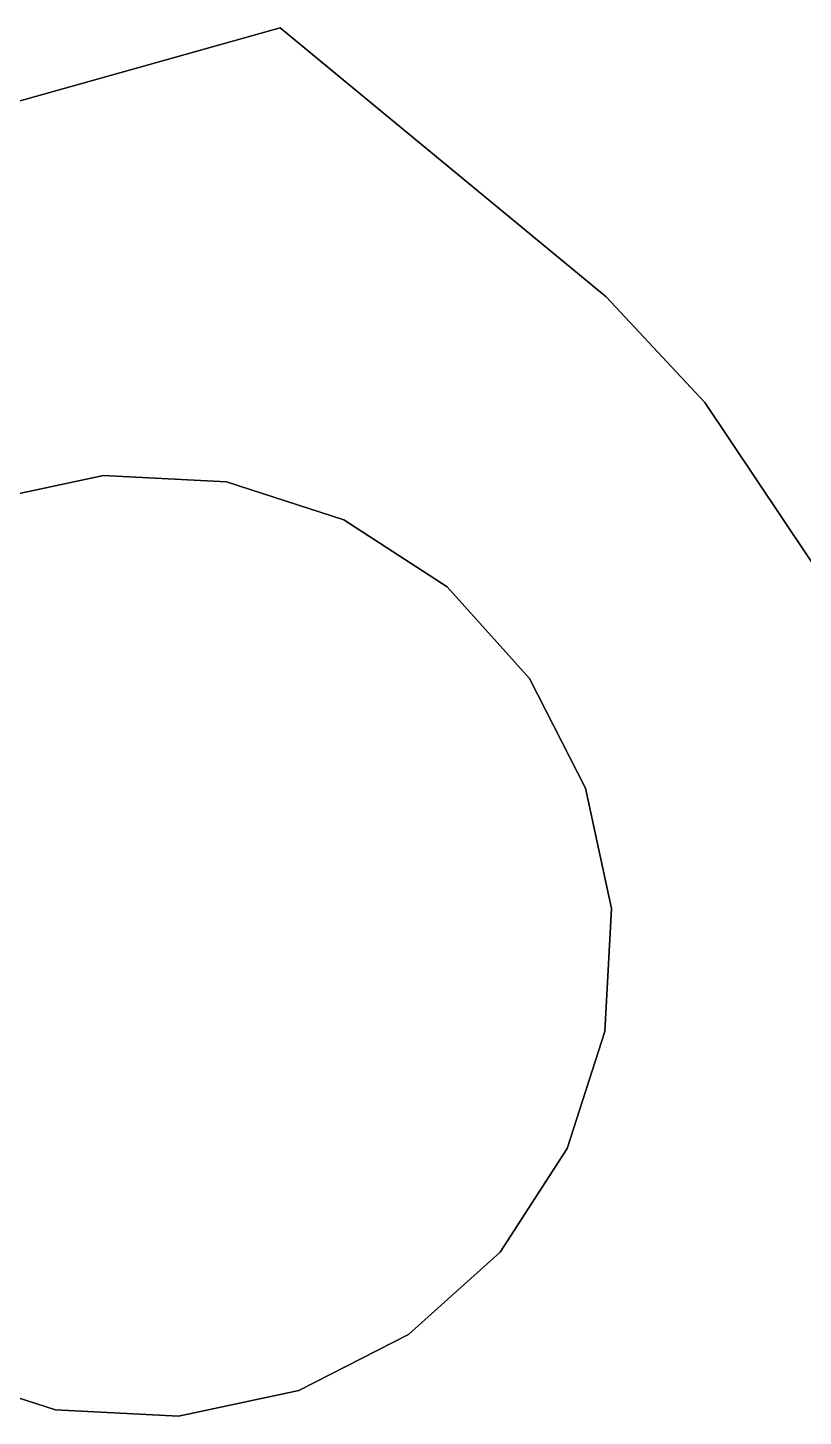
# Model space of a CAD drawing. Header units: millimetres. Extents: x -658 to 1307, y -81 to 472.
# Drawn here: x 1116.585 to 1118.229, y 48.333 to 51.276 of the extents above; entities that cross this region are included whole.
import ezdxf

# ---------------------------------------------------------------- set-up
doc = ezdxf.new("R2010")
doc.units = ezdxf.units.MM
doc.layers.get('0').update_dxf_attribs({"true_color": 0xffffff})

# ---------------------------------------------------------------- blocks, each defined once
blk = doc.blocks.new('Group67_1')
for p, q in [((1117.1203, 51.2757, 0.0004), (1116.1067, 50.9916, 0.0004)), ((1116.1067, 50.9916, 3), (1117.1203, 51.2757, 3)), ((1117.1203, 51.2757, 7.6996), (1116.1067, 50.9916, 7.6996)), ((1116.1067, 50.9916, 4.7), (1117.1203, 51.2757, 4.7)), ((1117.1203, 51.2757, 9.3996), (1116.1067, 50.9916, 9.3996)), ((1116.1067, 50.9916, 12.3992), (1117.1203, 51.2757, 12.3992)), ((1117.1203, 51.2757, 14.0992), (1116.1067, 50.9916, 14.0992)), ((1116.1067, 50.9916, 17.0988), (1117.1203, 51.2757, 17.0988)), ((1117.1203, 51.2757, 18.7988), (1116.1067, 50.9916, 18.7988)), ((1116.1067, 50.9916, 21.7984), (1117.1203, 51.2757, 21.7984)), ((1116.1067, 50.9916, 23.4984), (1117.1203, 51.2757, 23.4984)), ((1117.1203, 51.2757, 26.498), (1116.1067, 50.9916, 26.498)), ((1117.1203, 51.2757, 31.1975), (1116.1067, 50.9916, 31.1975)), ((1116.1067, 50.9916, 28.198), (1117.1203, 51.2757, 28.198)), ((1117.1203, 51.2757, 32.8975), (1116.1067, 50.9916, 32.8975)), ((1116.1067, 50.9916, 35.8971), (1117.1203, 51.2757, 35.8971)), ((1117.1203, 51.2757, 37.5971), (1116.1067, 50.9916, 37.5971)), ((1116.1067, 50.9916, 40.5967), (1117.1203, 51.2757, 40.5967)), ((1116.1067, 50.9916, 42.2967), (1117.1203, 51.2757, 42.2967)), ((1116.1067, 50.9916, 45.2963), (1117.1203, 51.2757, 45.2963)), ((1117.1203, 51.2757, 3), (1117.1203, 51.2757, 0.0004)), ((1117.8115, 50.7057, 0.0004), (1117.1203, 51.2757, 0.0004)), ((1117.1203, 51.2757, 3), (1117.8115, 50.7057, 3)), ((1117.8115, 50.7057, 7.6996), (1117.1203, 51.2757, 7.6996)), ((1117.1203, 51.2757, 4.7), (1117.8115, 50.7057, 4.7)), ((1117.1203, 51.2757, 4.7), (1117.1203, 51.2757, 7.6996)), ((1117.1203, 51.2757, 12.3992), (1117.1203, 51.2757, 9.3996)), ((1117.8115, 50.7057, 9.3996), (1117.1203, 51.2757, 9.3996)), ((1117.1203, 51.2757, 12.3992), (1117.8115, 50.7057, 12.3992)), ((1117.1203, 51.2757, 17.0988), (1117.1203, 51.2757, 14.0992)), ((1117.8115, 50.7057, 14.0992), (1117.1203, 51.2757, 14.0992)), ((1117.1203, 51.2757, 17.0988), (1117.8115, 50.7057, 17.0988)), ((1117.8115, 50.7057, 18.7988), (1117.1203, 51.2757, 18.7988)), ((1117.1203, 51.2757, 18.7988), (1117.1203, 51.2757, 21.7984)), ((1117.1203, 51.2757, 21.7984), (1117.8115, 50.7057, 21.7984)), ((1117.1203, 51.2757, 23.4984), (1117.8115, 50.7057, 23.4984)), ((1117.8115, 50.7057, 26.498), (1117.1203, 51.2757, 26.498)), ((1117.1203, 51.2757, 26.498), (1117.1203, 51.2757, 23.4984)), ((1117.8115, 50.7057, 31.1975), (1117.1203, 51.2757, 31.1975)), ((1117.1203, 51.2757, 28.198), (1117.8115, 50.7057, 28.198)), ((1117.1203, 51.2757, 28.198), (1117.1203, 51.2757, 31.1975)), ((1117.1203, 51.2757, 35.8971), (1117.1203, 51.2757, 32.8975)), ((1117.8115, 50.7057, 32.8975), (1117.1203, 51.2757, 32.8975)), ((1117.1203, 51.2757, 35.8971), (1117.8115, 50.7057, 35.8971)), ((1117.1203, 51.2757, 40.5967), (1117.1203, 51.2757, 37.5971)), ((1117.8115, 50.7057, 37.5971), (1117.1203, 51.2757, 37.5971)), ((1117.1203, 51.2757, 40.5967), (1117.8115, 50.7057, 40.5967)), ((1117.1203, 51.2757, 42.2967), (1117.8115, 50.7057, 42.2967)), ((1117.1203, 51.2757, 45.2963), (1117.1203, 51.2757, 42.2967)), ((1117.1203, 51.2757, 45.2963), (1117.8115, 50.7057, 45.2963)), ((1118.0202, 50.4818, 0.0004), (1117.8115, 50.7057, 0.0004)), ((1117.8115, 50.7057, 0.0004), (1117.8115, 50.7057, 3)), ((1117.8115, 50.7057, 3), (1118.0202, 50.4818, 3)), ((1118.0202, 50.4818, 7.6996), (1117.8115, 50.7057, 7.6996)), ((1117.8115, 50.7057, 4.7), (1118.0202, 50.4818, 4.7)), ((1117.8115, 50.7057, 7.6996), (1117.8115, 50.7057, 4.7)), ((1118.0202, 50.4818, 9.3996), (1117.8115, 50.7057, 9.3996)), ((1117.8115, 50.7057, 9.3996), (1117.8115, 50.7057, 12.3992)), ((1117.8115, 50.7057, 12.3992), (1118.0202, 50.4818, 12.3992)), ((1118.0202, 50.4818, 14.0992), (1117.8115, 50.7057, 14.0992)), ((1117.8115, 50.7057, 14.0992), (1117.8115, 50.7057, 17.0988)), ((1117.8115, 50.7057, 17.0988), (1118.0202, 50.4818, 17.0988)), ((1117.8115, 50.7057, 21.7984), (1117.8115, 50.7057, 18.7988)), ((1118.0202, 50.4818, 18.7988), (1117.8115, 50.7057, 18.7988)), ((1117.8115, 50.7057, 21.7984), (1118.0202, 50.4818, 21.7984)), ((1117.8115, 50.7057, 23.4984), (1118.0202, 50.4818, 23.4984)), ((1118.0202, 50.4818, 26.498), (1117.8115, 50.7057, 26.498)), ((1117.8115, 50.7057, 23.4984), (1117.8115, 50.7057, 26.498)), ((1118.0202, 50.4818, 31.1975), (1117.8115, 50.7057, 31.1975)), ((1117.8115, 50.7057, 28.198), (1118.0202, 50.4818, 28.198)), ((1117.8115, 50.7057, 31.1975), (1117.8115, 50.7057, 28.198)), ((1118.0202, 50.4818, 32.8975), (1117.8115, 50.7057, 32.8975)), ((1117.8115, 50.7057, 32.8975), (1117.8115, 50.7057, 35.8971)), ((1117.8115, 50.7057, 35.8971), (1118.0202, 50.4818, 35.8971)), ((1118.0202, 50.4818, 37.5971), (1117.8115, 50.7057, 37.5971)), ((1117.8115, 50.7057, 37.5971), (1117.8115, 50.7057, 40.5967)), ((1117.8115, 50.7057, 40.5967), (1118.0202, 50.4818, 40.5967)), ((1117.8115, 50.7057, 42.2967), (1118.0202, 50.4818, 42.2967)), ((1117.8115, 50.7057, 42.2967), (1117.8115, 50.7057, 45.2963)), ((1117.8115, 50.7057, 45.2963), (1118.0202, 50.4818, 45.2963)), ((1118.0202, 50.4818, 3), (1118.0202, 50.4818, 0.0004)), ((1118.4935, 49.7742, 0.0004), (1118.0202, 50.4818, 0.0004)), ((1118.0202, 50.4818, 3), (1118.4935, 49.7742, 3)), ((1118.4935, 49.7742, 7.6996), (1118.0202, 50.4818, 7.6996)), ((1118.0202, 50.4818, 4.7), (1118.4935, 49.7742, 4.7)), ((1118.0202, 50.4818, 4.7), (1118.0202, 50.4818, 7.6996)), ((1118.4935, 49.7742, 9.3996), (1118.0202, 50.4818, 9.3996)), ((1118.0202, 50.4818, 9.3996), (1118.0202, 50.4818, 12.3992)), ((1118.0202, 50.4818, 12.3992), (1118.4935, 49.7742, 12.3992)), ((1118.4935, 49.7742, 14.0992), (1118.0202, 50.4818, 14.0992)), ((1118.0202, 50.4818, 14.0992), (1118.0202, 50.4818, 17.0988)), ((1118.0202, 50.4818, 17.0988), (1118.4935, 49.7742, 17.0988)), ((1118.0202, 50.4818, 21.7984), (1118.0202, 50.4818, 18.7988)), ((1118.4935, 49.7742, 18.7988), (1118.0202, 50.4818, 18.7988)), ((1118.0202, 50.4818, 21.7984), (1118.4935, 49.7742, 21.7984)), ((1118.0202, 50.4818, 23.4984), (1118.4935, 49.7742, 23.4984)), ((1118.4935, 49.7742, 26.498), (1118.0202, 50.4818, 26.498)), ((1118.0202, 50.4818, 26.498), (1118.0202, 50.4818, 23.4984)), ((1118.4935, 49.7742, 31.1975), (1118.0202, 50.4818, 31.1975)), ((1118.0202, 50.4818, 28.198), (1118.4935, 49.7742, 28.198)), ((1118.0202, 50.4818, 31.1975), (1118.0202, 50.4818, 28.198)), ((1118.0202, 50.4818, 35.8971), (1118.0202, 50.4818, 32.8975)), ((1118.4935, 49.7742, 32.8975), (1118.0202, 50.4818, 32.8975)), ((1118.0202, 50.4818, 35.8971), (1118.4935, 49.7742, 35.8971)), ((1118.0202, 50.4818, 40.5967), (1118.0202, 50.4818, 37.5971)), ((1118.4935, 49.7742, 37.5971), (1118.0202, 50.4818, 37.5971)), ((1118.0202, 50.4818, 40.5967), (1118.4935, 49.7742, 40.5967)), ((1118.0202, 50.4818, 42.2967), (1118.4935, 49.7742, 42.2967)), ((1118.0202, 50.4818, 45.2963), (1118.0202, 50.4818, 42.2967)), ((1118.0202, 50.4818, 45.2963), (1118.4935, 49.7742, 45.2963)), ((1116.4907, 50.272, 3), (1116.746, 50.3266, 3)), ((1116.4907, 50.272, 4.7), (1116.746, 50.3266, 4.7)), ((1116.4907, 50.272, 7.6996), (1116.746, 50.3266, 7.6996)), ((1116.4907, 50.272, 9.3996), (1116.746, 50.3266, 9.3996)), ((1116.4907, 50.272, 12.3992), (1116.746, 50.3266, 12.3992)), ((1116.4907, 50.272, 14.0992), (1116.746, 50.3266, 14.0992)), ((1116.4907, 50.272, 17.0988), (1116.746, 50.3266, 17.0988)), ((1116.4907, 50.272, 18.7988), (1116.746, 50.3266, 18.7988)), ((1116.4907, 50.272, 21.7984), (1116.746, 50.3266, 21.7984)), ((1116.4907, 50.272, 23.4984), (1116.746, 50.3266, 23.4984)), ((1116.746, 50.3266, 26.498), (1116.4907, 50.272, 26.498)), ((1116.4907, 50.272, 28.198), (1116.746, 50.3266, 28.198)), ((1116.4907, 50.272, 31.1975), (1116.746, 50.3266, 31.1975)), ((1116.4907, 50.272, 32.8975), (1116.746, 50.3266, 32.8975)), ((1116.4907, 50.272, 35.8971), (1116.746, 50.3266, 35.8971)), ((1116.4907, 50.272, 37.5971), (1116.746, 50.3266, 37.5971)), ((1116.4907, 50.272, 40.5967), (1116.746, 50.3266, 40.5967)), ((1116.4907, 50.272, 42.2967), (1116.746, 50.3266, 42.2967)), ((1116.746, 50.3266, 46.9963), (1116.4907, 50.272, 46.9963)), ((1116.746, 50.3266, 45.2963), (1116.4907, 50.272, 45.2963)), ((1116.746, 50.3266, 3), (1117.0067, 50.3131, 3)), ((1116.746, 50.3266, 4.7), (1116.746, 50.3266, 3)), ((1116.746, 50.3266, 4.7), (1117.0067, 50.3131, 4.7)), ((1116.746, 50.3266, 7.6996), (1117.0067, 50.3131, 7.6996)), ((1116.746, 50.3266, 7.6996), (1116.746, 50.3266, 9.3996)), ((1116.746, 50.3266, 9.3996), (1117.0067, 50.3131, 9.3996)), ((1116.746, 50.3266, 12.3992), (1117.0067, 50.3131, 12.3992)), ((1116.746, 50.3266, 12.3992), (1116.746, 50.3266, 14.0992)), ((1116.746, 50.3266, 14.0992), (1117.0067, 50.3131, 14.0992)), ((1116.746, 50.3266, 17.0988), (1117.0067, 50.3131, 17.0988)), ((1116.746, 50.3266, 18.7988), (1116.746, 50.3266, 17.0988)), ((1116.746, 50.3266, 18.7988), (1117.0067, 50.3131, 18.7988)), ((1116.746, 50.3266, 21.7984), (1117.0067, 50.3131, 21.7984)), ((1116.746, 50.3266, 21.7984), (1116.746, 50.3266, 23.4984)), ((1116.746, 50.3266, 23.4984), (1117.0067, 50.3131, 23.4984)), ((1116.746, 50.3266, 28.198), (1116.746, 50.3266, 26.498)), ((1117.0067, 50.3131, 26.498), (1116.746, 50.3266, 26.498)), ((1116.746, 50.3266, 28.198), (1117.0067, 50.3131, 28.198)), ((1116.746, 50.3266, 31.1975), (1117.0067, 50.3131, 31.1975)), ((1116.746, 50.3266, 31.1975), (1116.746, 50.3266, 32.8975)), ((1116.746, 50.3266, 32.8975), (1117.0067, 50.3131, 32.8975)), ((1116.746, 50.3266, 35.8971), (1117.0067, 50.3131, 35.8971)), ((1116.746, 50.3266, 35.8971), (1116.746, 50.3266, 37.5971)), ((1116.746, 50.3266, 37.5971), (1117.0067, 50.3131, 37.5971)), ((1116.746, 50.3266, 40.5967), (1117.0067, 50.3131, 40.5967)), ((1116.746, 50.3266, 40.5967), (1116.746, 50.3266, 42.2967)), ((1116.746, 50.3266, 42.2967), (1117.0067, 50.3131, 42.2967)), ((1117.0067, 50.3131, 45.2963), (1116.746, 50.3266, 45.2963)), ((1116.746, 50.3266, 45.2963), (1116.746, 50.3266, 46.9963)), ((1116.746, 50.3266, 46.9963), (1117.0067, 50.3131, 46.9963)), ((1117.0067, 50.3131, 3), (1117.255, 50.2327, 3)), ((1117.0067, 50.3131, 4.7), (1117.0067, 50.3131, 3)), ((1117.0067, 50.3131, 4.7), (1117.255, 50.2327, 4.7)), ((1117.0067, 50.3131, 7.6996), (1117.255, 50.2327, 7.6996)), ((1117.0067, 50.3131, 9.3996), (1117.0067, 50.3131, 7.6996)), ((1117.0067, 50.3131, 9.3996), (1117.255, 50.2327, 9.3996)), ((1117.0067, 50.3131, 12.3992), (1117.255, 50.2327, 12.3992)), ((1117.0067, 50.3131, 14.0992), (1117.0067, 50.3131, 12.3992)), ((1117.0067, 50.3131, 14.0992), (1117.255, 50.2327, 14.0992)), ((1117.0067, 50.3131, 17.0988), (1117.255, 50.2327, 17.0988)), ((1117.0067, 50.3131, 18.7988), (1117.0067, 50.3131, 17.0988)), ((1117.0067, 50.3131, 18.7988), (1117.255, 50.2327, 18.7988)), ((1117.0067, 50.3131, 21.7984), (1117.255, 50.2327, 21.7984)), ((1117.0067, 50.3131, 21.7984), (1117.0067, 50.3131, 23.4984)), ((1117.0067, 50.3131, 23.4984), (1117.255, 50.2327, 23.4984)), ((1117.0067, 50.3131, 28.198), (1117.0067, 50.3131, 26.498)), ((1117.255, 50.2327, 26.498), (1117.0067, 50.3131, 26.498)), ((1117.0067, 50.3131, 28.198), (1117.255, 50.2327, 28.198)), ((1117.0067, 50.3131, 31.1975), (1117.255, 50.2327, 31.1975)), ((1117.0067, 50.3131, 32.8975), (1117.0067, 50.3131, 31.1975)), ((1117.0067, 50.3131, 32.8975), (1117.255, 50.2327, 32.8975)), ((1117.0067, 50.3131, 35.8971), (1117.255, 50.2327, 35.8971)), ((1117.0067, 50.3131, 37.5971), (1117.0067, 50.3131, 35.8971)), ((1117.0067, 50.3131, 37.5971), (1117.255, 50.2327, 37.5971)), ((1117.255, 50.2327, 40.5967), (1117.0067, 50.3131, 40.5967)), ((1117.0067, 50.3131, 40.5967), (1117.0067, 50.3131, 42.2967)), ((1117.0067, 50.3131, 42.2967), (1117.255, 50.2327, 42.2967)), ((1117.0067, 50.3131, 46.9963), (1117.0067, 50.3131, 45.2963)), ((1117.255, 50.2327, 46.9963), (1117.0067, 50.3131, 46.9963)), ((1117.255, 50.2327, 45.2963), (1117.0067, 50.3131, 45.2963)), ((1117.255, 50.2327, 3), (1117.4741, 50.0907, 3)), ((1117.255, 50.2327, 3), (1117.255, 50.2327, 4.7)), ((1117.255, 50.2327, 4.7), (1117.4741, 50.0907, 4.7)), ((1117.255, 50.2327, 7.6996), (1117.4741, 50.0907, 7.6996)), ((1117.255, 50.2327, 7.6996), (1117.255, 50.2327, 9.3996)), ((1117.255, 50.2327, 9.3996), (1117.4741, 50.0907, 9.3996)), ((1117.255, 50.2327, 12.3992), (1117.4741, 50.0907, 12.3992)), ((1117.255, 50.2327, 14.0992), (1117.255, 50.2327, 12.3992)), ((1117.255, 50.2327, 14.0992), (1117.4741, 50.0907, 14.0992)), ((1117.255, 50.2327, 17.0988), (1117.4741, 50.0907, 17.0988)), ((1117.255, 50.2327, 18.7988), (1117.255, 50.2327, 17.0988)), ((1117.255, 50.2327, 18.7988), (1117.4741, 50.0907, 18.7988)), ((1117.255, 50.2327, 21.7984), (1117.4741, 50.0907, 21.7984)), ((1117.255, 50.2327, 23.4984), (1117.255, 50.2327, 21.7984)), ((1117.255, 50.2327, 23.4984), (1117.4741, 50.0907, 23.4984)), ((1117.4741, 50.0907, 26.498), (1117.255, 50.2327, 26.498)), ((1117.255, 50.2327, 26.498), (1117.255, 50.2327, 28.198)), ((1117.255, 50.2327, 28.198), (1117.4741, 50.0907, 28.198)), ((1117.255, 50.2327, 31.1975), (1117.4741, 50.0907, 31.1975)), ((1117.255, 50.2327, 31.1975), (1117.255, 50.2327, 32.8975)), ((1117.255, 50.2327, 32.8975), (1117.4741, 50.0907, 32.8975)), ((1117.255, 50.2327, 35.8971), (1117.4741, 50.0907, 35.8971)), ((1117.255, 50.2327, 35.8971), (1117.255, 50.2327, 37.5971)), ((1117.255, 50.2327, 37.5971), (1117.4741, 50.0907, 37.5971)), ((1117.255, 50.2327, 42.2967), (1117.255, 50.2327, 40.5967)), ((1117.4741, 50.0907, 40.5967), (1117.255, 50.2327, 40.5967)), ((1117.255, 50.2327, 42.2967), (1117.4741, 50.0907, 42.2967)), ((1117.4741, 50.0907, 46.9963), (1117.255, 50.2327, 46.9963)), ((1117.4741, 50.0907, 45.2963), (1117.255, 50.2327, 45.2963)), ((1117.255, 50.2327, 45.2963), (1117.255, 50.2327, 46.9963)), ((1117.4741, 50.0907, 3), (1117.6489, 49.8968, 3)), ((1117.4741, 50.0907, 3), (1117.4741, 50.0907, 4.7)), ((1117.4741, 50.0907, 4.7), (1117.6489, 49.8968, 4.7)), ((1117.4741, 50.0907, 7.6996), (1117.6489, 49.8968, 7.6996)), ((1117.4741, 50.0907, 9.3996), (1117.4741, 50.0907, 7.6996)), ((1117.4741, 50.0907, 9.3996), (1117.6489, 49.8968, 9.3996)), ((1117.4741, 50.0907, 12.3992), (1117.6489, 49.8968, 12.3992)), ((1117.4741, 50.0907, 12.3992), (1117.4741, 50.0907, 14.0992)), ((1117.4741, 50.0907, 14.0992), (1117.6489, 49.8968, 14.0992)), ((1117.4741, 50.0907, 17.0988), (1117.6489, 49.8968, 17.0988)), ((1117.4741, 50.0907, 18.7988), (1117.4741, 50.0907, 17.0988)), ((1117.4741, 50.0907, 18.7988), (1117.6489, 49.8968, 18.7988)), ((1117.4741, 50.0907, 21.7984), (1117.6489, 49.8968, 21.7984)), ((1117.4741, 50.0907, 21.7984), (1117.4741, 50.0907, 23.4984)), ((1117.4741, 50.0907, 23.4984), (1117.6489, 49.8968, 23.4984)), ((1117.6489, 49.8968, 26.498), (1117.4741, 50.0907, 26.498)), ((1117.4741, 50.0907, 26.498), (1117.4741, 50.0907, 28.198)), ((1117.4741, 50.0907, 28.198), (1117.6489, 49.8968, 28.198)), ((1117.4741, 50.0907, 31.1975), (1117.6489, 49.8968, 31.1975)), ((1117.4741, 50.0907, 32.8975), (1117.4741, 50.0907, 31.1975)), ((1117.4741, 50.0907, 32.8975), (1117.6489, 49.8968, 32.8975)), ((1117.4741, 50.0907, 35.8971), (1117.6489, 49.8968, 35.8971)), ((1117.4741, 50.0907, 35.8971), (1117.4741, 50.0907, 37.5971)), ((1117.4741, 50.0907, 37.5971), (1117.6489, 49.8968, 37.5971)), ((1117.6489, 49.8968, 40.5967), (1117.4741, 50.0907, 40.5967)), ((1117.4741, 50.0907, 40.5967), (1117.4741, 50.0907, 42.2967)), ((1117.4741, 50.0907, 42.2967), (1117.6489, 49.8968, 42.2967)), ((1117.6489, 49.8968, 46.9963), (1117.4741, 50.0907, 46.9963)), ((1117.4741, 50.0907, 46.9963), (1117.4741, 50.0907, 45.2963)), ((1117.6489, 49.8968, 45.2963), (1117.4741, 50.0907, 45.2963)), ((1117.6489, 49.8968, 3), (1117.7677, 49.6643, 3)), ((1117.6489, 49.8968, 4.7), (1117.6489, 49.8968, 3)), ((1117.6489, 49.8968, 4.7), (1117.7677, 49.6643, 4.7)), ((1117.6489, 49.8968, 7.6996), (1117.7677, 49.6643, 7.6996)), ((1117.6489, 49.8968, 7.6996), (1117.6489, 49.8968, 9.3996)), ((1117.6489, 49.8968, 9.3996), (1117.7677, 49.6643, 9.3996)), ((1117.6489, 49.8968, 12.3992), (1117.7677, 49.6643, 12.3992)), ((1117.6489, 49.8968, 14.0992), (1117.6489, 49.8968, 12.3992)), ((1117.6489, 49.8968, 14.0992), (1117.7677, 49.6643, 14.0992)), ((1117.6489, 49.8968, 17.0988), (1117.7677, 49.6643, 17.0988)), ((1117.6489, 49.8968, 17.0988), (1117.6489, 49.8968, 18.7988)), ((1117.6489, 49.8968, 18.7988), (1117.7677, 49.6643, 18.7988)), ((1117.6489, 49.8968, 21.7984), (1117.7677, 49.6643, 21.7984)), ((1117.6489, 49.8968, 23.4984), (1117.6489, 49.8968, 21.7984)), ((1117.6489, 49.8968, 23.4984), (1117.7677, 49.6643, 23.4984)), ((1117.6489, 49.8968, 28.198), (1117.6489, 49.8968, 26.498)), ((1117.7677, 49.6643, 26.498), (1117.6489, 49.8968, 26.498)), ((1117.6489, 49.8968, 28.198), (1117.7677, 49.6643, 28.198)), ((1117.6489, 49.8968, 31.1975), (1117.7677, 49.6643, 31.1975)), ((1117.6489, 49.8968, 31.1975), (1117.6489, 49.8968, 32.8975)), ((1117.6489, 49.8968, 32.8975), (1117.7677, 49.6643, 32.8975)), ((1117.6489, 49.8968, 35.8971), (1117.7677, 49.6643, 35.8971)), ((1117.6489, 49.8968, 35.8971), (1117.6489, 49.8968, 37.5971)), ((1117.6489, 49.8968, 37.5971), (1117.7677, 49.6643, 37.5971)), ((1117.7677, 49.6643, 40.5967), (1117.6489, 49.8968, 40.5967)), ((1117.6489, 49.8968, 40.5967), (1117.6489, 49.8968, 42.2967)), ((1117.6489, 49.8968, 42.2967), (1117.7677, 49.6643, 42.2967)), ((1117.7677, 49.6643, 46.9963), (1117.6489, 49.8968, 46.9963)), ((1117.6489, 49.8968, 46.9963), (1117.6489, 49.8968, 45.2963)), ((1117.7677, 49.6643, 45.2963), (1117.6489, 49.8968, 45.2963)), ((1117.7677, 49.6643, 3), (1117.8222, 49.409, 3)), ((1117.7677, 49.6643, 3), (1117.7677, 49.6643, 4.7)), ((1117.7677, 49.6643, 4.7), (1117.8222, 49.409, 4.7)), ((1117.7677, 49.6643, 7.6996), (1117.8222, 49.409, 7.6996)), ((1117.7677, 49.6643, 9.3996), (1117.7677, 49.6643, 7.6996)), ((1117.7677, 49.6643, 9.3996), (1117.8222, 49.409, 9.3996)), ((1117.7677, 49.6643, 12.3992), (1117.8222, 49.409, 12.3992)), ((1117.7677, 49.6643, 12.3992), (1117.7677, 49.6643, 14.0992)), ((1117.7677, 49.6643, 14.0992), (1117.8222, 49.409, 14.0992)), ((1117.7677, 49.6643, 17.0988), (1117.8222, 49.409, 17.0988)), ((1117.7677, 49.6643, 18.7988), (1117.7677, 49.6643, 17.0988)), ((1117.7677, 49.6643, 18.7988), (1117.8222, 49.409, 18.7988)), ((1117.7677, 49.6643, 21.7984), (1117.8222, 49.409, 21.7984)), ((1117.7677, 49.6643, 21.7984), (1117.7677, 49.6643, 23.4984)), ((1117.7677, 49.6643, 23.4984), (1117.8222, 49.409, 23.4984)), ((1117.7677, 49.6643, 28.198), (1117.7677, 49.6643, 26.498)), ((1117.8222, 49.409, 26.498), (1117.7677, 49.6643, 26.498)), ((1117.7677, 49.6643, 28.198), (1117.8222, 49.409, 28.198)), ((1117.7677, 49.6643, 31.1975), (1117.8222, 49.409, 31.1975)), ((1117.7677, 49.6643, 32.8975), (1117.7677, 49.6643, 31.1975)), ((1117.7677, 49.6643, 32.8975), (1117.8222, 49.409, 32.8975)), ((1117.7677, 49.6643, 35.8971), (1117.8222, 49.409, 35.8971)), ((1117.7677, 49.6643, 37.5971), (1117.7677, 49.6643, 35.8971)), ((1117.7677, 49.6643, 37.5971), (1117.8222, 49.409, 37.5971)), ((1117.7677, 49.6643, 42.2967), (1117.7677, 49.6643, 40.5967)), ((1117.8222, 49.409, 40.5967), (1117.7677, 49.6643, 40.5967)), ((1117.7677, 49.6643, 42.2967), (1117.8222, 49.409, 42.2967)), ((1117.8222, 49.409, 46.9963), (1117.7677, 49.6643, 46.9963)), ((1117.8222, 49.409, 45.2963), (1117.7677, 49.6643, 45.2963)), ((1117.7677, 49.6643, 45.2963), (1117.7677, 49.6643, 46.9963)), ((1117.8222, 49.409, 3), (1117.8087, 49.1483, 3)), ((1117.8222, 49.409, 4.7), (1117.8087, 49.1483, 4.7)), ((1117.8222, 49.409, 7.6996), (1117.8087, 49.1483, 7.6996)), ((1117.8222, 49.409, 9.3996), (1117.8087, 49.1483, 9.3996)), ((1117.8222, 49.409, 12.3992), (1117.8087, 49.1483, 12.3992)), ((1117.8222, 49.409, 14.0992), (1117.8087, 49.1483, 14.0992)), ((1117.8222, 49.409, 17.0988), (1117.8087, 49.1483, 17.0988)), ((1117.8222, 49.409, 18.7988), (1117.8087, 49.1483, 18.7988)), ((1117.8222, 49.409, 21.7984), (1117.8087, 49.1483, 21.7984)), ((1117.8222, 49.409, 23.4984), (1117.8087, 49.1483, 23.4984)), ((1117.8087, 49.1483, 26.498), (1117.8222, 49.409, 26.498)), ((1117.8222, 49.409, 28.198), (1117.8087, 49.1483, 28.198)), ((1117.8222, 49.409, 31.1975), (1117.8087, 49.1483, 31.1975)), ((1117.8222, 49.409, 32.8975), (1117.8087, 49.1483, 32.8975)), ((1117.8222, 49.409, 35.8971), (1117.8087, 49.1483, 35.8971)), ((1117.8222, 49.409, 37.5971), (1117.8087, 49.1483, 37.5971)), ((1117.8087, 49.1483, 40.5967), (1117.8222, 49.409, 40.5967)), ((1117.8222, 49.409, 42.2967), (1117.8087, 49.1483, 42.2967)), ((1117.8087, 49.1483, 46.9963), (1117.8222, 49.409, 46.9963)), ((1117.8087, 49.1483, 45.2963), (1117.8222, 49.409, 45.2963)), ((1117.8222, 49.409, 3), (1117.8222, 49.409, 4.7)), ((1117.8222, 49.409, 9.3996), (1117.8222, 49.409, 7.6996)), ((1117.8222, 49.409, 12.3992), (1117.8222, 49.409, 14.0992)), ((1117.8222, 49.409, 17.0988), (1117.8222, 49.409, 18.7988)), ((1117.8222, 49.409, 23.4984), (1117.8222, 49.409, 21.7984)), ((1117.8222, 49.409, 26.498), (1117.8222, 49.409, 28.198)), ((1117.8222, 49.409, 31.1975), (1117.8222, 49.409, 32.8975)), ((1117.8222, 49.409, 35.8971), (1117.8222, 49.409, 37.5971)), ((1117.8222, 49.409, 40.5967), (1117.8222, 49.409, 42.2967)), ((1117.8222, 49.409, 46.9963), (1117.8222, 49.409, 45.2963)), ((1117.8087, 49.1483, 3), (1117.7283, 48.9, 3)), ((1117.8087, 49.1483, 4.7), (1117.7283, 48.9, 4.7)), ((1117.8087, 49.1483, 7.6996), (1117.7283, 48.9, 7.6996)), ((1117.8087, 49.1483, 9.3996), (1117.7283, 48.9, 9.3996)), ((1117.8087, 49.1483, 12.3992), (1117.7283, 48.9, 12.3992)), ((1117.8087, 49.1483, 14.0992), (1117.7283, 48.9, 14.0992)), ((1117.8087, 49.1483, 17.0988), (1117.7283, 48.9, 17.0988)), ((1117.8087, 49.1483, 18.7988), (1117.7283, 48.9, 18.7988)), ((1117.8087, 49.1483, 21.7984), (1117.7283, 48.9, 21.7984)), ((1117.8087, 49.1483, 23.4984), (1117.7283, 48.9, 23.4984)), ((1117.7283, 48.9, 26.498), (1117.8087, 49.1483, 26.498)), ((1117.8087, 49.1483, 28.198), (1117.7283, 48.9, 28.198)), ((1117.8087, 49.1483, 31.1975), (1117.7283, 48.9, 31.1975)), ((1117.8087, 49.1483, 32.8975), (1117.7283, 48.9, 32.8975)), ((1117.8087, 49.1483, 35.8971), (1117.7283, 48.9, 35.8971)), ((1117.8087, 49.1483, 37.5971), (1117.7283, 48.9, 37.5971)), ((1117.7283, 48.9, 40.5967), (1117.8087, 49.1483, 40.5967)), ((1117.8087, 49.1483, 42.2967), (1117.7283, 48.9, 42.2967)), ((1117.7283, 48.9, 46.9963), (1117.8087, 49.1483, 46.9963)), ((1117.7283, 48.9, 45.2963), (1117.8087, 49.1483, 45.2963)), ((1117.8087, 49.1483, 3), (1117.8087, 49.1483, 4.7)), ((1117.8087, 49.1483, 7.6996), (1117.8087, 49.1483, 9.3996)), ((1117.8087, 49.1483, 14.0992), (1117.8087, 49.1483, 12.3992)), ((1117.8087, 49.1483, 18.7988), (1117.8087, 49.1483, 17.0988)), ((1117.8087, 49.1483, 23.4984), (1117.8087, 49.1483, 21.7984)), ((1117.8087, 49.1483, 26.498), (1117.8087, 49.1483, 28.198)), ((1117.8087, 49.1483, 31.1975), (1117.8087, 49.1483, 32.8975)), ((1117.8087, 49.1483, 35.8971), (1117.8087, 49.1483, 37.5971)), ((1117.8087, 49.1483, 42.2967), (1117.8087, 49.1483, 40.5967)), ((1117.8087, 49.1483, 45.2963), (1117.8087, 49.1483, 46.9963)), ((1117.7283, 48.9, 3), (1117.5863, 48.6809, 3)), ((1117.7283, 48.9, 4.7), (1117.5863, 48.6809, 4.7)), ((1117.7283, 48.9, 7.6996), (1117.5863, 48.6809, 7.6996)), ((1117.7283, 48.9, 9.3996), (1117.5863, 48.6809, 9.3996)), ((1117.7283, 48.9, 12.3992), (1117.5863, 48.6809, 12.3992)), ((1117.7283, 48.9, 14.0992), (1117.5863, 48.6809, 14.0992)), ((1117.7283, 48.9, 17.0988), (1117.5863, 48.6809, 17.0988)), ((1117.7283, 48.9, 18.7988), (1117.5863, 48.6809, 18.7988)), ((1117.7283, 48.9, 21.7984), (1117.5863, 48.6809, 21.7984)), ((1117.7283, 48.9, 23.4984), (1117.5863, 48.6809, 23.4984)), ((1117.5863, 48.6809, 26.498), (1117.7283, 48.9, 26.498)), ((1117.7283, 48.9, 28.198), (1117.5863, 48.6809, 28.198)), ((1117.7283, 48.9, 31.1975), (1117.5863, 48.6809, 31.1975)), ((1117.7283, 48.9, 32.8975), (1117.5863, 48.6809, 32.8975)), ((1117.7283, 48.9, 35.8971), (1117.5863, 48.6809, 35.8971)), ((1117.7283, 48.9, 37.5971), (1117.5863, 48.6809, 37.5971)), ((1117.5863, 48.6809, 40.5967), (1117.7283, 48.9, 40.5967)), ((1117.7283, 48.9, 42.2967), (1117.5863, 48.6809, 42.2967)), ((1117.5863, 48.6809, 46.9963), (1117.7283, 48.9, 46.9963)), ((1117.5863, 48.6809, 45.2963), (1117.7283, 48.9, 45.2963)), ((1117.7283, 48.9, 4.7), (1117.7283, 48.9, 3)), ((1117.7283, 48.9, 9.3996), (1117.7283, 48.9, 7.6996)), ((1117.7283, 48.9, 12.3992), (1117.7283, 48.9, 14.0992)), ((1117.7283, 48.9, 17.0988), (1117.7283, 48.9, 18.7988)), ((1117.7283, 48.9, 23.4984), (1117.7283, 48.9, 21.7984)), ((1117.7283, 48.9, 28.198), (1117.7283, 48.9, 26.498)), ((1117.7283, 48.9, 31.1975), (1117.7283, 48.9, 32.8975)), ((1117.7283, 48.9, 35.8971), (1117.7283, 48.9, 37.5971)), ((1117.7283, 48.9, 42.2967), (1117.7283, 48.9, 40.5967)), ((1117.7283, 48.9, 46.9963), (1117.7283, 48.9, 45.2963)), ((1117.5863, 48.6809, 3), (1117.3924, 48.5061, 3)), ((1117.5863, 48.6809, 4.7), (1117.3924, 48.5061, 4.7)), ((1117.5863, 48.6809, 7.6996), (1117.3924, 48.5061, 7.6996)), ((1117.5863, 48.6809, 9.3996), (1117.3924, 48.5061, 9.3996)), ((1117.5863, 48.6809, 12.3992), (1117.3924, 48.5061, 12.3992)), ((1117.5863, 48.6809, 14.0992), (1117.3924, 48.5061, 14.0992)), ((1117.5863, 48.6809, 17.0988), (1117.3924, 48.5061, 17.0988)), ((1117.5863, 48.6809, 18.7988), (1117.3924, 48.5061, 18.7988)), ((1117.5863, 48.6809, 21.7984), (1117.3924, 48.5061, 21.7984)), ((1117.5863, 48.6809, 23.4984), (1117.3924, 48.5061, 23.4984)), ((1117.3924, 48.5061, 26.498), (1117.5863, 48.6809, 26.498)), ((1117.5863, 48.6809, 28.198), (1117.3924, 48.5061, 28.198)), ((1117.5863, 48.6809, 31.1975), (1117.3924, 48.5061, 31.1975)), ((1117.5863, 48.6809, 32.8975), (1117.3924, 48.5061, 32.8975)), ((1117.5863, 48.6809, 35.8971), (1117.3924, 48.5061, 35.8971)), ((1117.5863, 48.6809, 37.5971), (1117.3924, 48.5061, 37.5971)), ((1117.3924, 48.5061, 40.5967), (1117.5863, 48.6809, 40.5967)), ((1117.5863, 48.6809, 42.2967), (1117.3924, 48.5061, 42.2967)), ((1117.3924, 48.5061, 46.9963), (1117.5863, 48.6809, 46.9963)), ((1117.3924, 48.5061, 45.2963), (1117.5863, 48.6809, 45.2963)), ((1117.5863, 48.6809, 3), (1117.5863, 48.6809, 4.7)), ((1117.5863, 48.6809, 9.3996), (1117.5863, 48.6809, 7.6996)), ((1117.5863, 48.6809, 14.0992), (1117.5863, 48.6809, 12.3992)), ((1117.5863, 48.6809, 18.7988), (1117.5863, 48.6809, 17.0988)), ((1117.5863, 48.6809, 21.7984), (1117.5863, 48.6809, 23.4984)), ((1117.5863, 48.6809, 26.498), (1117.5863, 48.6809, 28.198)), ((1117.5863, 48.6809, 31.1975), (1117.5863, 48.6809, 32.8975)), ((1117.5863, 48.6809, 37.5971), (1117.5863, 48.6809, 35.8971)), ((1117.5863, 48.6809, 42.2967), (1117.5863, 48.6809, 40.5967)), ((1117.5863, 48.6809, 46.9963), (1117.5863, 48.6809, 45.2963)), ((1117.3924, 48.5061, 3), (1117.1599, 48.3874, 3)), ((1117.3924, 48.5061, 4.7), (1117.1599, 48.3874, 4.7)), ((1117.3924, 48.5061, 7.6996), (1117.1599, 48.3874, 7.6996)), ((1117.3924, 48.5061, 9.3996), (1117.1599, 48.3874, 9.3996)), ((1117.3924, 48.5061, 12.3992), (1117.1599, 48.3874, 12.3992)), ((1117.3924, 48.5061, 14.0992), (1117.1599, 48.3874, 14.0992)), ((1117.3924, 48.5061, 17.0988), (1117.1599, 48.3874, 17.0988)), ((1117.3924, 48.5061, 18.7988), (1117.1599, 48.3874, 18.7988)), ((1117.3924, 48.5061, 21.7984), (1117.1599, 48.3874, 21.7984)), ((1117.3924, 48.5061, 23.4984), (1117.1599, 48.3874, 23.4984)), ((1117.1599, 48.3874, 26.498), (1117.3924, 48.5061, 26.498)), ((1117.3924, 48.5061, 28.198), (1117.1599, 48.3874, 28.198)), ((1117.3924, 48.5061, 31.1975), (1117.1599, 48.3874, 31.1975)), ((1117.3924, 48.5061, 32.8975), (1117.1599, 48.3874, 32.8975)), ((1117.3924, 48.5061, 35.8971), (1117.1599, 48.3874, 35.8971)), ((1117.3924, 48.5061, 37.5971), (1117.1599, 48.3874, 37.5971)), ((1117.1599, 48.3874, 40.5967), (1117.3924, 48.5061, 40.5967)), ((1117.3924, 48.5061, 42.2967), (1117.1599, 48.3874, 42.2967)), ((1117.1599, 48.3874, 46.9963), (1117.3924, 48.5061, 46.9963)), ((1117.1599, 48.3874, 45.2963), (1117.3924, 48.5061, 45.2963)), ((1117.3924, 48.5061, 4.7), (1117.3924, 48.5061, 3)), ((1117.3924, 48.5061, 7.6996), (1117.3924, 48.5061, 9.3996)), ((1117.3924, 48.5061, 12.3992), (1117.3924, 48.5061, 14.0992)), ((1117.3924, 48.5061, 17.0988), (1117.3924, 48.5061, 18.7988)), ((1117.3924, 48.5061, 21.7984), (1117.3924, 48.5061, 23.4984)), ((1117.3924, 48.5061, 28.198), (1117.3924, 48.5061, 26.498)), ((1117.3924, 48.5061, 32.8975), (1117.3924, 48.5061, 31.1975)), ((1117.3924, 48.5061, 35.8971), (1117.3924, 48.5061, 37.5971)), ((1117.3924, 48.5061, 40.5967), (1117.3924, 48.5061, 42.2967)), ((1117.3924, 48.5061, 45.2963), (1117.3924, 48.5061, 46.9963)), ((1116.6439, 48.3463, 3), (1116.3956, 48.4267, 3)), ((1116.6439, 48.3463, 4.7), (1116.3956, 48.4267, 4.7)), ((1116.6439, 48.3463, 7.6996), (1116.3956, 48.4267, 7.6996)), ((1116.6439, 48.3463, 9.3996), (1116.3956, 48.4267, 9.3996)), ((1116.6439, 48.3463, 12.3992), (1116.3956, 48.4267, 12.3992)), ((1116.6439, 48.3463, 14.0992), (1116.3956, 48.4267, 14.0992)), ((1116.6439, 48.3463, 17.0988), (1116.3956, 48.4267, 17.0988)), ((1116.6439, 48.3463, 18.7988), (1116.3956, 48.4267, 18.7988)), ((1116.6439, 48.3463, 21.7984), (1116.3956, 48.4267, 21.7984)), ((1116.6439, 48.3463, 23.4984), (1116.3956, 48.4267, 23.4984)), ((1116.3956, 48.4267, 26.498), (1116.6439, 48.3463, 26.498)), ((1116.6439, 48.3463, 28.198), (1116.3956, 48.4267, 28.198)), ((1116.6439, 48.3463, 31.1975), (1116.3956, 48.4267, 31.1975)), ((1116.6439, 48.3463, 32.8975), (1116.3956, 48.4267, 32.8975)), ((1116.6439, 48.3463, 35.8971), (1116.3956, 48.4267, 35.8971)), ((1116.6439, 48.3463, 37.5971), (1116.3956, 48.4267, 37.5971)), ((1116.3956, 48.4267, 40.5967), (1116.6439, 48.3463, 40.5967)), ((1116.6439, 48.3463, 42.2967), (1116.3956, 48.4267, 42.2967)), ((1116.3956, 48.4267, 45.2963), (1116.6439, 48.3463, 45.2963)), ((1116.6439, 48.3463, 46.9963), (1116.3956, 48.4267, 46.9963)), ((1117.1599, 48.3874, 3), (1116.9046, 48.3329, 3)), ((1117.1599, 48.3874, 4.7), (1116.9046, 48.3329, 4.7)), ((1117.1599, 48.3874, 7.6996), (1116.9046, 48.3329, 7.6996)), ((1117.1599, 48.3874, 9.3996), (1116.9046, 48.3329, 9.3996)), ((1117.1599, 48.3874, 12.3992), (1116.9046, 48.3329, 12.3992)), ((1117.1599, 48.3874, 14.0992), (1116.9046, 48.3329, 14.0992)), ((1117.1599, 48.3874, 17.0988), (1116.9046, 48.3329, 17.0988)), ((1117.1599, 48.3874, 18.7988), (1116.9046, 48.3329, 18.7988)), ((1117.1599, 48.3874, 21.7984), (1116.9046, 48.3329, 21.7984)), ((1117.1599, 48.3874, 23.4984), (1116.9046, 48.3329, 23.4984)), ((1116.9046, 48.3329, 26.498), (1117.1599, 48.3874, 26.498)), ((1117.1599, 48.3874, 28.198), (1116.9046, 48.3329, 28.198)), ((1117.1599, 48.3874, 31.1975), (1116.9046, 48.3329, 31.1975)), ((1117.1599, 48.3874, 32.8975), (1116.9046, 48.3329, 32.8975)), ((1117.1599, 48.3874, 35.8971), (1116.9046, 48.3329, 35.8971)), ((1117.1599, 48.3874, 37.5971), (1116.9046, 48.3329, 37.5971)), ((1116.9046, 48.3329, 40.5967), (1117.1599, 48.3874, 40.5967)), ((1117.1599, 48.3874, 42.2967), (1116.9046, 48.3329, 42.2967)), ((1116.9046, 48.3329, 45.2963), (1117.1599, 48.3874, 45.2963)), ((1117.1599, 48.3874, 46.9963), (1116.9046, 48.3329, 46.9963)), ((1117.1599, 48.3874, 3), (1117.1599, 48.3874, 4.7)), ((1117.1599, 48.3874, 9.3996), (1117.1599, 48.3874, 7.6996)), ((1117.1599, 48.3874, 14.0992), (1117.1599, 48.3874, 12.3992)), ((1117.1599, 48.3874, 18.7988), (1117.1599, 48.3874, 17.0988)), ((1117.1599, 48.3874, 21.7984), (1117.1599, 48.3874, 23.4984)), ((1117.1599, 48.3874, 26.498), (1117.1599, 48.3874, 28.198)), ((1117.1599, 48.3874, 31.1975), (1117.1599, 48.3874, 32.8975)), ((1117.1599, 48.3874, 35.8971), (1117.1599, 48.3874, 37.5971)), ((1117.1599, 48.3874, 40.5967), (1117.1599, 48.3874, 42.2967)), ((1117.1599, 48.3874, 45.2963), (1117.1599, 48.3874, 46.9963)), ((1116.9046, 48.3329, 3), (1116.6439, 48.3463, 3)), ((1116.6439, 48.3463, 3), (1116.6439, 48.3463, 4.7)), ((1116.9046, 48.3329, 4.7), (1116.6439, 48.3463, 4.7)), ((1116.9046, 48.3329, 7.6996), (1116.6439, 48.3463, 7.6996)), ((1116.9046, 48.3329, 9.3996), (1116.6439, 48.3463, 9.3996)), ((1116.6439, 48.3463, 9.3996), (1116.6439, 48.3463, 7.6996)), ((1116.9046, 48.3329, 12.3992), (1116.6439, 48.3463, 12.3992)), ((1116.9046, 48.3329, 14.0992), (1116.6439, 48.3463, 14.0992)), ((1116.6439, 48.3463, 14.0992), (1116.6439, 48.3463, 12.3992)), ((1116.9046, 48.3329, 17.0988), (1116.6439, 48.3463, 17.0988)), ((1116.6439, 48.3463, 17.0988), (1116.6439, 48.3463, 18.7988)), ((1116.9046, 48.3329, 18.7988), (1116.6439, 48.3463, 18.7988)), ((1116.9046, 48.3329, 21.7984), (1116.6439, 48.3463, 21.7984)), ((1116.9046, 48.3329, 23.4984), (1116.6439, 48.3463, 23.4984)), ((1116.6439, 48.3463, 23.4984), (1116.6439, 48.3463, 21.7984)), ((1116.6439, 48.3463, 26.498), (1116.9046, 48.3329, 26.498)), ((1116.9046, 48.3329, 28.198), (1116.6439, 48.3463, 28.198)), ((1116.6439, 48.3463, 28.198), (1116.6439, 48.3463, 26.498)), ((1116.9046, 48.3329, 31.1975), (1116.6439, 48.3463, 31.1975)), ((1116.6439, 48.3463, 31.1975), (1116.6439, 48.3463, 32.8975)), ((1116.9046, 48.3329, 32.8975), (1116.6439, 48.3463, 32.8975)), ((1116.9046, 48.3329, 35.8971), (1116.6439, 48.3463, 35.8971)), ((1116.6439, 48.3463, 35.8971), (1116.6439, 48.3463, 37.5971)), ((1116.9046, 48.3329, 37.5971), (1116.6439, 48.3463, 37.5971)), ((1116.6439, 48.3463, 40.5967), (1116.9046, 48.3329, 40.5967)), ((1116.9046, 48.3329, 42.2967), (1116.6439, 48.3463, 42.2967)), ((1116.6439, 48.3463, 42.2967), (1116.6439, 48.3463, 40.5967)), ((1116.6439, 48.3463, 45.2963), (1116.6439, 48.3463, 46.9963)), ((1116.6439, 48.3463, 45.2963), (1116.9046, 48.3329, 45.2963)), ((1116.9046, 48.3329, 46.9963), (1116.6439, 48.3463, 46.9963)), ((1116.9046, 48.3329, 4.7), (1116.9046, 48.3329, 3)), ((1116.9046, 48.3329, 7.6996), (1116.9046, 48.3329, 9.3996)), ((1116.9046, 48.3329, 12.3992), (1116.9046, 48.3329, 14.0992)), ((1116.9046, 48.3329, 17.0988), (1116.9046, 48.3329, 18.7988)), ((1116.9046, 48.3329, 23.4984), (1116.9046, 48.3329, 21.7984)), ((1116.9046, 48.3329, 28.198), (1116.9046, 48.3329, 26.498)), ((1116.9046, 48.3329, 32.8975), (1116.9046, 48.3329, 31.1975)), ((1116.9046, 48.3329, 37.5971), (1116.9046, 48.3329, 35.8971)), ((1116.9046, 48.3329, 40.5967), (1116.9046, 48.3329, 42.2967)), ((1116.9046, 48.3329, 45.2963), (1116.9046, 48.3329, 46.9963))]:
    blk.add_line(p, q)

msp = doc.modelspace()

# ---------------------------------------------------------------- block references
msp.add_blockref('Group67_1', (0, 0))

doc.saveas('drawing.dxf')
